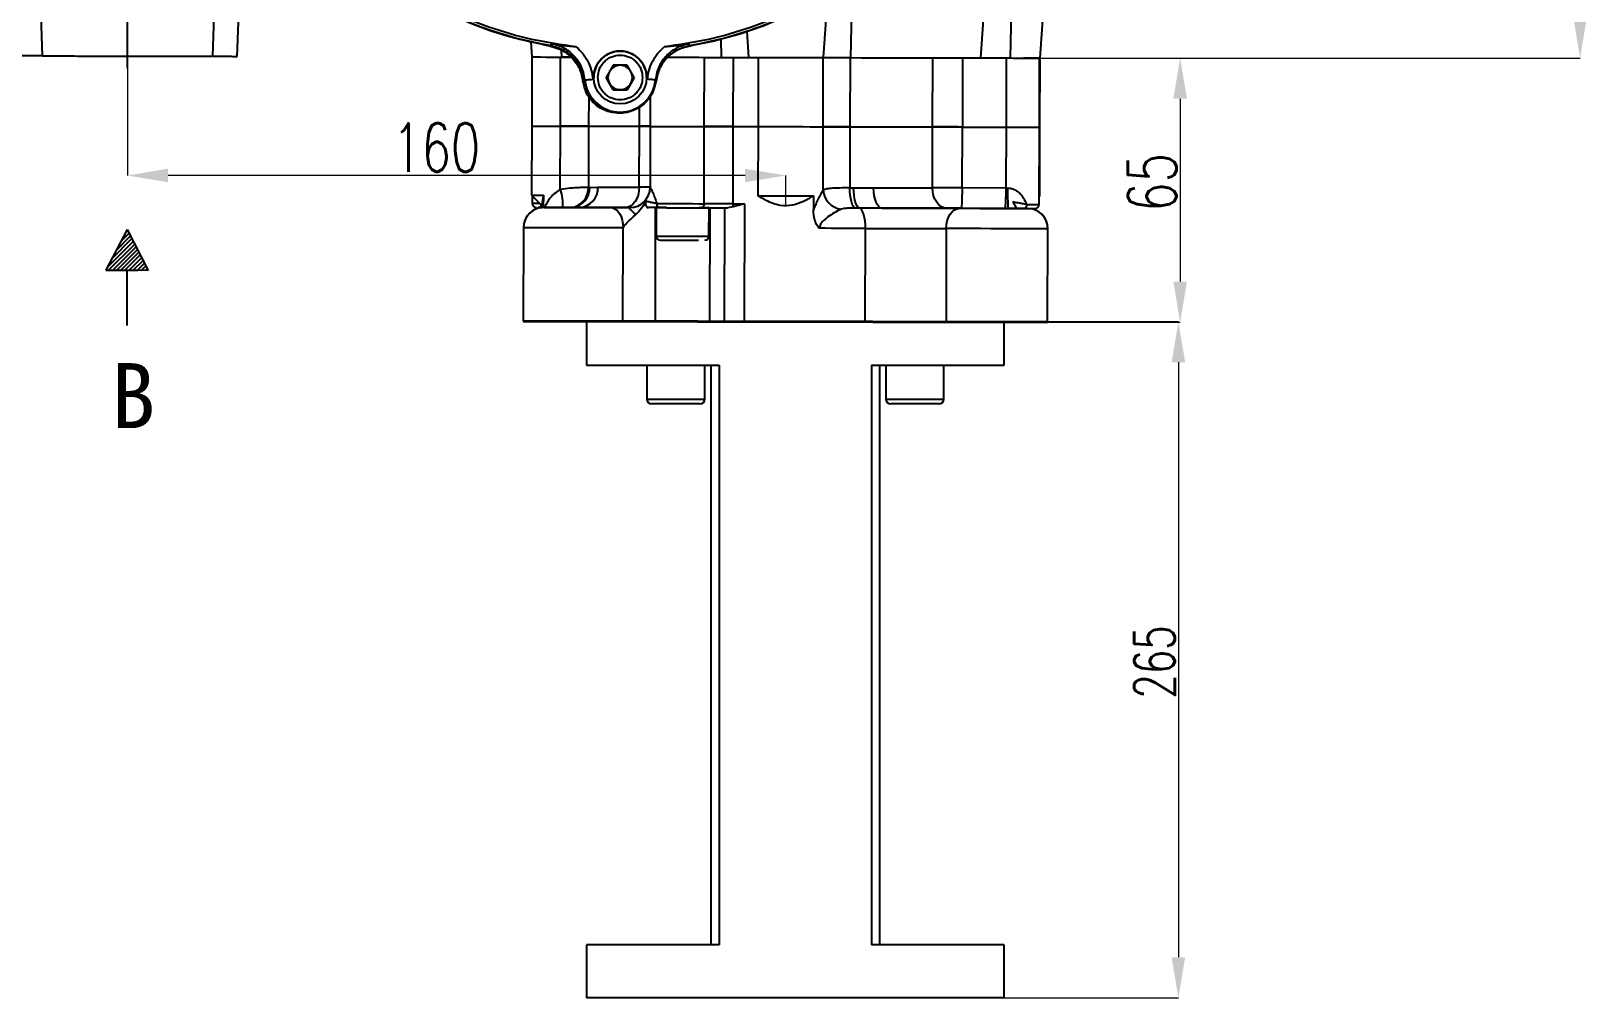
# Model space of a CAD drawing. Header units: millimetres. Extents: x 2379 to 4059, y 879 to 2067.
# Drawn here: x 2702.7 to 3085.3, y 1454.2 to 1692 of the extents above; entities that cross this region are included whole.
import ezdxf

# ---------------------------------------------------------------- set-up
doc = ezdxf.new("R2010")
doc.units = ezdxf.units.MM
doc.linetypes.add('AM_ISO08W050', pattern=[18, 12, -1.5, 3, -1.5])
for name, color, linetype, lineweight in [('AM_5', 3, 'Continuous', 25), ('AM_7', 4, 'AM_ISO08W050', 25), ('文字', 7, 'Continuous', 13), ('标注', 3, 'Continuous', 13), ('粗实线', 7, 'Continuous', 40)]:
    doc.layers.add(name, color=color, linetype=linetype, lineweight=lineweight)
doc.layers.add('layer 1', color=7, linetype='Continuous')
doc.styles.add('SLDTEXTSTYLE1', font='txt.shx', dxfattribs={"width": 0.7, "bigfont": 'gbcbig.shx'})
doc.styles.add('STYLE1', font='txt.shx', dxfattribs={"width": 0.8, "height": 3, "bigfont": 'hzdx.shx'})
doc.dimstyles.new('SLDDIMSTYLE12$0', dxfattribs={"dimtxt": 12, "dimasz": 10, "dimexe": 0, "dimexo": 0.0625, "dimgap": 0.875, "dimtad": 1, "dimdec": 1, "dimlfac": 1.8, "dimrnd": 1e-09, "dimzin": 12, "dimdsep": 46, "dimtxsty": 'SLDTEXTSTYLE1', "dimcen": 0.09, "dimdle": 8.16, "dimclrd": 3, "dimclre": 3, "dimadec": 0, "dimazin": 3, "dimtfac": 1, "dimtdec": 1, "dimtofl": 0, "dimtmove": 0, "dimatfit": 3, "dimfxl": 0, "dimfrac": 2, "dimtolj": 1, "dimlwd": 5, "dimlwe": 5, "dimarcsym": 0})

# ---------------------------------------------------------------- blocks, each defined once
blk = doc.blocks.new('*D27')
at = {"layer": 'Defpoints', "color": 0, "transparency": 16777216}
for p in [(2941.41, 1620.53), (2942.02, 1454.16), (2984.86, 1454.16)]:
    blk.add_point(p, dxfattribs=at)
at = {"layer": '标注', "color": 3, "lineweight": 5, "transparency": 16777216}
blk.add_line((2941.48, 1620.53), (2984.86, 1620.53), dxfattribs=at)
at = {"layer": '标注', "color": 3, "linetype": 'Continuous', "lineweight": 5, "transparency": 16777216}
for p, q in [((2984.86, 1610.53), (2984.86, 1464.16)), ((2942.08, 1454.16), (2984.86, 1454.16))]:
    blk.add_line(p, q, dxfattribs=at)
at = {"layer": '标注', "color": 3, "transparency": 16777216}
for points in [[(2983.2, 1610.53), (2986.53, 1610.53), (2984.86, 1620.53)], [(2983.2, 1464.16), (2986.53, 1464.16), (2984.86, 1454.16)]]:
    blk.add_solid(points, dxfattribs=at)
at = {"layer": '标注', "color": 0, "transparency": 16777216, "insert": (2978.99, 1536.8), "char_height": 10, "attachment_point": 5, "rotation": 90, "style": 'SLDTEXTSTYLE1'}
blk.add_mtext('\\A1;265', dxfattribs=at)
blk = doc.blocks.new('*D38')
at = {"layer": 'AM_5', "color": 3, "lineweight": 5, "transparency": 16777216}
blk.add_line((2903.84, 1984.11), (3083.67, 1984.11), dxfattribs=at)
at = {"layer": 'AM_5', "color": 3, "linetype": 'Continuous', "lineweight": 5, "transparency": 16777216}
for p, q in [((3083.67, 1974.11), (3083.67, 1695.37)), ((2950.84, 1685.37), (3083.67, 1685.37))]:
    blk.add_line(p, q, dxfattribs=at)
at = {"layer": 'AM_5', "color": 3, "transparency": 16777216}
for points in [[(3082.01, 1974.11), (3085.34, 1974.11), (3083.67, 1984.11)], [(3082.01, 1695.37), (3085.34, 1695.37), (3083.67, 1685.37)]]:
    blk.add_solid(points, dxfattribs=at)
at = {"layer": 'Defpoints', "color": 0, "transparency": 16777216}
for p in [(2903.78, 1984.11), (2950.78, 1685.37), (3083.67, 1685.37)]:
    blk.add_point(p, dxfattribs=at)
at = {"layer": 'AM_5', "color": 0, "transparency": 16777216, "insert": (3076.8, 1834.74), "char_height": 12, "attachment_point": 5, "rotation": 90, "style": 'SLDTEXTSTYLE1'}
blk.add_mtext('\\A1;300', dxfattribs=at)
blk = doc.blocks.new('*D39')
at = {"layer": 'AM_5', "color": 3, "lineweight": 5, "transparency": 16777216}
blk.add_line((2950.91, 1685.37), (2985.3, 1685.37), dxfattribs=at)
at = {"layer": 'AM_5', "color": 3, "linetype": 'Continuous', "lineweight": 5, "transparency": 16777216}
for p, q in [((2985.3, 1675.37), (2985.3, 1630.36)), ((2952.77, 1620.36), (2985.3, 1620.36))]:
    blk.add_line(p, q, dxfattribs=at)
at = {"layer": 'AM_5', "color": 3, "transparency": 16777216}
for points in [[(2983.63, 1675.37), (2986.97, 1675.37), (2985.3, 1685.37)], [(2983.63, 1630.36), (2986.97, 1630.36), (2985.3, 1620.36)]]:
    blk.add_solid(points, dxfattribs=at)
at = {"layer": 'Defpoints', "color": 0, "transparency": 16777216}
for p in [(2950.85, 1685.37), (2952.71, 1620.36), (2985.3, 1620.36)]:
    blk.add_point(p, dxfattribs=at)
at = {"layer": 'AM_5', "color": 0, "transparency": 16777216, "insert": (2978.43, 1654.8), "char_height": 12, "attachment_point": 5, "rotation": 90, "style": 'SLDTEXTSTYLE1'}
blk.add_mtext('\\A1;65', dxfattribs=at)
blk = doc.blocks.new('*D29')
at = {"layer": 'AM_5', "color": 3, "linetype": 'Continuous', "lineweight": 5, "transparency": 16777216}
for p, q in [((2726.35, 1685.78), (2726.35, 1656.47)), ((2878.27, 1656.47), (2736.35, 1656.47))]:
    blk.add_line(p, q, dxfattribs=at)
at = {"layer": 'AM_5', "color": 3, "lineweight": 5, "transparency": 16777216}
blk.add_line((2888.27, 1649.07), (2888.27, 1656.47), dxfattribs=at)
at = {"layer": 'AM_5', "color": 3, "transparency": 16777216}
for points in [[(2736.35, 1658.14), (2736.35, 1654.81), (2726.35, 1656.47)], [(2878.27, 1658.14), (2878.27, 1654.81), (2888.27, 1656.47)]]:
    blk.add_solid(points, dxfattribs=at)
at = {"layer": 'Defpoints', "color": 0, "transparency": 16777216}
for p in [(2726.35, 1685.85), (2726.35, 1656.47), (2888.27, 1649.01)]:
    blk.add_point(p, dxfattribs=at)
at = {"layer": 'AM_5', "color": 0, "transparency": 16777216, "insert": (2802.32, 1663.35), "char_height": 12, "attachment_point": 5, "style": 'SLDTEXTSTYLE1'}
blk.add_mtext('\\A1;160', dxfattribs=at)

msp = doc.modelspace()

# ---------------------------------------------------------------- hatches: boundary and pattern name
at = {"layer": 'layer 1'}
h = msp.add_hatch(dxfattribs=at)
h.set_pattern_fill('ANSI31', color=256, scale=0.225)
h.set_pattern_definition([(45, (-4391.3577, 2842.7778), (-0.50513941, 0.50513941), [])])
h.paths.add_polyline_path([(2726.314, 1643.214), (2721.034, 1633.178), (2726.246, 1633.178), (2731.456, 1633.107)])

# ---------------------------------------------------------------- linework, layer by layer
at = {"color": 7, "linetype": 'Continuous', "lineweight": 25}
for p, q in [((2703.767, 1734.162), (2705.349, 1685.891)), ((2747.349, 1685.801), (2749.134, 1733.966)), ((2936.298, 1685.398), (2938.706, 1720.532)), ((2944.149, 1720.521), (2943.514, 1685.382)), ((2950.849, 1685.367), (2953.433, 1721.224)), ((2753.349, 1685.789), (2754.093, 1705.857)), ((2904.67, 1705.067), (2904.198, 1685.466)), ((2897.599, 1685.48), (2898.7, 1701.159)), ((2878.676, 1691.942), (2879.099, 1685.52)), ((2825.595, 1689.392), (2825.849, 1685.634)), ((2830.535, 1688.372), (2830.655, 1688.889)), ((2864.591, 1688.372), (2864.472, 1688.889)), ((2872.5, 1685.534), (2872.411, 1690.044)), ((2825.849, 1685.634), (2825.813, 1668.634)), ((2832.869, 1668.619), (2832.905, 1685.619)), ((2833.184, 1685.618), (2833.161, 1687.301)), ((2835.4, 1685.613), (2833.184, 1685.618)), ((2868.248, 1668.543), (2868.285, 1685.543)), ((2875.315, 1685.528), (2875.279, 1668.528)), ((2881.527, 1685.515), (2881.49, 1668.515)), ((2897.493, 1668.48), (2897.529, 1685.48)), ((2904.104, 1685.466), (2904.067, 1668.466)), ((2924.416, 1668.423), (2924.452, 1685.423)), ((2931.779, 1685.407), (2931.743, 1668.407)), ((2931.779, 1685.407), (2942.529, 1685.384)), ((2942.529, 1685.384), (2942.493, 1668.384)), ((2946.916, 1685.375), (2946.916, 1685.375)), ((2947.96, 1685.373), (2947.96, 1685.373)), ((2950.691, 1668.367), (2950.727, 1685.367)), ((2950.813, 1668.367), (2950.849, 1685.367)), ((2838.738, 1679.721), (2838.887, 1679.971)), ((2841.063, 1680.594), (2841.063, 1680.594)), ((2845.831, 1683.587), (2844.099, 1680.587)), ((2844.099, 1680.587), (2845.831, 1677.587)), ((2844.965, 1679.087), (2844.099, 1680.587)), ((2849.295, 1683.587), (2845.831, 1683.587)), ((2851.027, 1680.587), (2849.295, 1683.587)), ((2849.295, 1677.587), (2851.027, 1680.587)), ((2851.027, 1680.587), (2850.161, 1679.087)), ((2854.063, 1680.58), (2854.063, 1680.58)), ((2856.389, 1679.721), (2856.24, 1679.971)), ((2845.831, 1677.587), (2844.965, 1679.087)), ((2845.831, 1677.587), (2849.295, 1677.587)), ((2845.831, 1677.587), (2845.831, 1677.587)), ((2847.563, 1677.587), (2845.831, 1677.587)), ((2849.295, 1677.587), (2847.563, 1677.587)), ((2850.161, 1679.087), (2849.295, 1677.587)), ((2849.295, 1677.587), (2849.295, 1677.587)), ((2839.823, 1676.03), (2839.807, 1668.604)), ((2852.291, 1668.577), (2852.302, 1673.438)), ((2854.972, 1676.069), (2854.956, 1668.571)), ((2825.813, 1668.634), (2825.777, 1651.634)), ((2832.836, 1653.01), (2832.869, 1668.619)), ((2839.807, 1668.604), (2839.775, 1653.554)), ((2852.259, 1653.577), (2852.291, 1668.577)), ((2852.291, 1668.577), (2852.299, 1668.577)), ((2854.956, 1668.571), (2854.924, 1653.571)), ((2868.208, 1649.543), (2868.248, 1668.543)), ((2875.279, 1668.528), (2875.238, 1649.528)), ((2881.49, 1668.515), (2881.454, 1651.515)), ((2897.46, 1652.872), (2897.493, 1668.48)), ((2904.067, 1668.466), (2904.035, 1653.416)), ((2924.384, 1653.423), (2924.416, 1668.423)), ((2931.711, 1653.407), (2931.743, 1668.407)), ((2931.743, 1668.407), (2942.493, 1668.384)), ((2942.493, 1668.384), (2942.46, 1653.384)), ((2950.65, 1649.367), (2950.691, 1668.367)), ((2950.691, 1668.367), (2950.813, 1668.367)), ((2950.776, 1651.367), (2950.813, 1668.367)), ((2839.775, 1653.554), (2840.088, 1653.553)), ((2840.088, 1653.553), (2842.095, 1653.599)), ((2904.035, 1653.416), (2904.968, 1653.414)), ((2904.968, 1653.414), (2909.91, 1653.454)), ((2942.46, 1653.384), (2931.711, 1653.407)), ((2942.46, 1653.384), (2942.87, 1653.384)), ((2825.777, 1651.634), (2828.271, 1649.129)), ((2825.898, 1651.512), (2825.894, 1649.634)), ((2828.666, 1651.628), (2828.659, 1648.626)), ((2878.13, 1649.522), (2875.316, 1648.754)), ((2878.13, 1649.522), (2878.068, 1620.522)), ((2895.099, 1651.486), (2895.091, 1647.959)), ((2944.148, 1649.963), (2945.068, 1648.379)), ((2950.654, 1651.246), (2950.776, 1651.367)), ((2950.655, 1651.367), (2950.776, 1651.367)), ((2827.392, 1648.631), (2827.391, 1648.436)), ((2828.271, 1649.269), (2828.27, 1648.603)), ((2837.556, 1648.609), (2837.549, 1648.609)), ((2838.488, 1648.607), (2837.892, 1648.608)), ((2848.721, 1648.585), (2848.717, 1648.585)), ((2849.917, 1648.582), (2849.917, 1648.582)), ((2849.917, 1648.582), (2849.917, 1648.582)), ((2856.189, 1648.569), (2856.129, 1620.569)), ((2856.413, 1648.568), (2856.398, 1641.568)), ((2857.366, 1648.566), (2857.963, 1648.565)), ((2858.317, 1648.564), (2857.557, 1648.566)), ((2858.913, 1648.563), (2858.317, 1648.564)), ((2869.398, 1641.54), (2869.413, 1648.54)), ((2869.622, 1648.54), (2869.562, 1620.54)), ((2873.216, 1648.532), (2873.156, 1620.532)), ((2875.316, 1648.754), (2873.964, 1648.531)), ((2906.43, 1648.436), (2905.415, 1648.438)), ((2912.02, 1648.449), (2906.43, 1648.436)), ((2942.326, 1648.385), (2931.576, 1648.408)), ((2942.991, 1648.383), (2942.326, 1648.385)), ((2943.032, 1648.383), (2943.993, 1648.381)), ((2947.223, 1648.374), (2946.942, 1648.375)), ((2949.148, 1648.176), (2949.148, 1648.37)), ((2823.762, 1643.638), (2823.713, 1620.638)), ((2823.762, 1643.639), (2823.762, 1643.638)), ((2848.254, 1620.586), (2848.303, 1643.586)), ((2907.843, 1620.458), (2907.892, 1643.458)), ((2927.762, 1643.416), (2927.713, 1620.416)), ((2952.707, 1620.362), (2952.757, 1643.362)), ((2952.757, 1643.362), (2952.757, 1643.363)), ((2839.259, 1620.483), (2839.259, 1609.791)), ((2942.021, 1609.791), (2942.021, 1620.483)), ((2839.259, 1609.791), (2871.912, 1609.791)), ((2854.111, 1609.791), (2854.111, 1601.475)), ((2868.367, 1601.475), (2868.367, 1609.791)), ((2869.85, 1609.791), (2869.85, 1467.231)), ((2871.912, 1609.791), (2871.912, 1467.231)), ((2909.368, 1609.791), (2942.021, 1609.791)), ((2909.368, 1609.791), (2909.368, 1467.231)), ((2911.43, 1467.231), (2911.43, 1609.791)), ((2912.914, 1609.791), (2912.914, 1601.475)), ((2927.17, 1601.475), (2927.17, 1609.791)), ((2854.111, 1601.475), (2868.367, 1601.475)), ((2867.179, 1600.287), (2855.299, 1600.287)), ((2912.914, 1601.475), (2927.17, 1601.475)), ((2925.982, 1600.287), (2914.102, 1600.287)), ((2839.259, 1467.231), (2839.259, 1454.163)), ((2871.912, 1467.231), (2839.259, 1467.231)), ((2942.021, 1467.231), (2909.368, 1467.231)), ((2942.021, 1454.163), (2942.021, 1467.231)), ((2942.021, 1454.163), (2839.259, 1454.163))]:
    msp.add_line(p, q, dxfattribs=at)
at = {"color": 7, "linetype": 'Continuous', "lineweight": 25, "flags": 128}
for points in [[(2825.849, 1685.634), (2825.858, 1685.634), (2826.156, 1685.633), (2826.862, 1685.632), (2827.945, 1685.629), (2829.357, 1685.626), (2831.035, 1685.623), (2832.905, 1685.619)], [(2832.905, 1685.619), (2834.086, 1685.616), (2835.209, 1685.614), (2835.462, 1685.613)], [(2859.204, 1685.562), (2860.393, 1685.56), (2862.033, 1685.556), (2863.716, 1685.553), (2865.367, 1685.549), (2866.913, 1685.546), (2868.285, 1685.543)], [(2868.285, 1685.543), (2869.026, 1685.541), (2869.83, 1685.54), (2870.687, 1685.538), (2871.583, 1685.536), (2872.507, 1685.534), (2873.446, 1685.532), (2874.386, 1685.53), (2875.315, 1685.528)], [(2875.315, 1685.528), (2876.085, 1685.526), (2876.857, 1685.525), (2877.631, 1685.523), (2878.407, 1685.521), (2879.185, 1685.52), (2879.964, 1685.518), (2880.745, 1685.516), (2881.527, 1685.515)], [(2881.527, 1685.515), (2883.064, 1685.511), (2884.836, 1685.508), (2886.764, 1685.503), (2888.763, 1685.499), (2890.743, 1685.495), (2892.617, 1685.491), (2894.301, 1685.487), (2895.721, 1685.484), (2896.813, 1685.482), (2897.529, 1685.48)], [(2897.529, 1685.48), (2897.924, 1685.48), (2898.462, 1685.478), (2899.135, 1685.477), (2899.934, 1685.475), (2900.845, 1685.473), (2901.854, 1685.471), (2902.946, 1685.469), (2904.104, 1685.466)], [(2904.104, 1685.466), (2906.939, 1685.46), (2909.71, 1685.454), (2912.406, 1685.449), (2915.019, 1685.443), (2917.538, 1685.438), (2919.956, 1685.433), (2922.263, 1685.428), (2924.452, 1685.423)], [(2924.452, 1685.423), (2925.204, 1685.421), (2926.02, 1685.42), (2926.893, 1685.418), (2927.814, 1685.416), (2928.773, 1685.414), (2929.76, 1685.412), (2930.766, 1685.409), (2931.779, 1685.407)], [(2942.529, 1685.384), (2944.207, 1685.381), (2945.819, 1685.377), (2947.294, 1685.374), (2948.567, 1685.371), (2949.582, 1685.369), (2950.293, 1685.368), (2950.67, 1685.367), (2950.695, 1685.367), (2950.367, 1685.368), (2949.701, 1685.369), (2948.726, 1685.371)], [(2948.726, 1685.371), (2948.146, 1685.372), (2947.657, 1685.373), (2947.266, 1685.374), (2946.978, 1685.375), (2946.797, 1685.375), (2946.726, 1685.375), (2946.766, 1685.375), (2946.916, 1685.375)], [(2946.916, 1685.375), (2947.082, 1685.375), (2947.238, 1685.374), (2947.384, 1685.374), (2947.52, 1685.374), (2947.645, 1685.374), (2947.76, 1685.373), (2947.865, 1685.373), (2947.96, 1685.373)], [(2947.96, 1685.373), (2949.243, 1685.37), (2950.175, 1685.368), (2950.716, 1685.367), (2950.849, 1685.367)], [(2838.887, 1679.971), (2838.931, 1679.976), (2839.048, 1679.987), (2839.234, 1680.004), (2839.482, 1680.028), (2839.782, 1680.056), (2840.124, 1680.088), (2840.493, 1680.123), (2840.878, 1680.16)], [(2856.24, 1679.971), (2856.196, 1679.976), (2856.079, 1679.987), (2855.893, 1680.004), (2855.645, 1680.028), (2855.344, 1680.056), (2855.003, 1680.088), (2854.633, 1680.123), (2854.249, 1680.16)], [(2825.813, 1668.634), (2825.822, 1668.634), (2826.119, 1668.633), (2826.825, 1668.632), (2827.909, 1668.629), (2829.321, 1668.626), (2830.999, 1668.623), (2832.869, 1668.619)], [(2825.813, 1668.634), (2825.822, 1668.634), (2826.119, 1668.633), (2826.825, 1668.632), (2827.909, 1668.629), (2829.321, 1668.626), (2830.999, 1668.623), (2832.869, 1668.619)], [(2832.869, 1668.619), (2834.05, 1668.616), (2835.172, 1668.614), (2836.219, 1668.612), (2837.174, 1668.61), (2838.023, 1668.608), (2838.752, 1668.606), (2839.35, 1668.605), (2839.807, 1668.604)], [(2839.807, 1668.604), (2839.35, 1668.605), (2838.752, 1668.606), (2838.023, 1668.608), (2837.174, 1668.61), (2836.219, 1668.612), (2835.172, 1668.614), (2834.05, 1668.616), (2832.869, 1668.619)], [(2839.807, 1668.604), (2840.822, 1668.602), (2842.002, 1668.599), (2843.343, 1668.596), (2844.842, 1668.593), (2846.492, 1668.59), (2848.288, 1668.586), (2850.223, 1668.582), (2852.291, 1668.577)], [(2839.807, 1668.604), (2840.822, 1668.602), (2842.002, 1668.599), (2843.343, 1668.596), (2844.842, 1668.593), (2846.492, 1668.59), (2848.288, 1668.586), (2850.223, 1668.582), (2852.291, 1668.577)], [(2852.291, 1668.577), (2852.972, 1668.576), (2853.572, 1668.574), (2854.087, 1668.573), (2854.512, 1668.572), (2854.84, 1668.572), (2854.956, 1668.571)], [(2854.956, 1668.571), (2854.841, 1668.572), (2854.514, 1668.572), (2854.091, 1668.573), (2853.577, 1668.574), (2852.978, 1668.576), (2852.299, 1668.577)], [(2854.956, 1668.571), (2855.094, 1668.571), (2855.577, 1668.57), (2856.387, 1668.568), (2857.488, 1668.566), (2858.831, 1668.563), (2860.356, 1668.56), (2861.997, 1668.556), (2863.68, 1668.553), (2865.33, 1668.549), (2866.876, 1668.546), (2868.248, 1668.543)], [(2854.958, 1668.571), (2855.094, 1668.571), (2855.577, 1668.57), (2856.387, 1668.568), (2857.488, 1668.566), (2858.831, 1668.563), (2860.356, 1668.56), (2861.997, 1668.556), (2863.68, 1668.553), (2865.33, 1668.549), (2866.876, 1668.546), (2868.248, 1668.543)], [(2868.248, 1668.543), (2868.99, 1668.541), (2869.794, 1668.54), (2870.65, 1668.538), (2871.547, 1668.536), (2872.47, 1668.534), (2873.409, 1668.532), (2874.35, 1668.53), (2875.279, 1668.528)], [(2875.279, 1668.528), (2874.35, 1668.53), (2873.409, 1668.532), (2872.47, 1668.534), (2871.547, 1668.536), (2870.65, 1668.538), (2869.794, 1668.54), (2868.99, 1668.541), (2868.248, 1668.543)], [(2875.279, 1668.528), (2876.049, 1668.526), (2876.821, 1668.525), (2877.595, 1668.523), (2878.371, 1668.521), (2879.149, 1668.52), (2879.928, 1668.518), (2880.708, 1668.516), (2881.49, 1668.515)], [(2875.279, 1668.528), (2876.049, 1668.526), (2876.821, 1668.525), (2877.595, 1668.523), (2878.371, 1668.521), (2879.149, 1668.52), (2879.928, 1668.518), (2880.708, 1668.516), (2881.49, 1668.515)], [(2881.49, 1668.515), (2883.027, 1668.511), (2884.8, 1668.508), (2886.728, 1668.503), (2888.726, 1668.499), (2890.707, 1668.495), (2892.58, 1668.491), (2894.265, 1668.487), (2895.684, 1668.484), (2896.777, 1668.482), (2897.493, 1668.48)], [(2881.49, 1668.515), (2883.027, 1668.511), (2884.8, 1668.508), (2886.728, 1668.503), (2888.726, 1668.499), (2890.707, 1668.495), (2892.58, 1668.491), (2894.265, 1668.487), (2895.684, 1668.484), (2896.777, 1668.482), (2897.493, 1668.48)], [(2897.493, 1668.48), (2897.887, 1668.48), (2898.426, 1668.478), (2899.099, 1668.477), (2899.897, 1668.475), (2900.808, 1668.473), (2901.818, 1668.471), (2902.909, 1668.469), (2904.067, 1668.466)], [(2904.067, 1668.466), (2902.909, 1668.469), (2901.818, 1668.471), (2900.808, 1668.473), (2899.897, 1668.475), (2899.099, 1668.477), (2898.426, 1668.478), (2897.887, 1668.48), (2897.493, 1668.48)], [(2904.067, 1668.466), (2906.903, 1668.46), (2909.674, 1668.454), (2912.37, 1668.449), (2914.982, 1668.443), (2917.502, 1668.438), (2919.919, 1668.433), (2922.227, 1668.428), (2924.416, 1668.423)], [(2904.067, 1668.466), (2906.903, 1668.46), (2909.674, 1668.454), (2912.37, 1668.449), (2914.982, 1668.443), (2917.502, 1668.438), (2919.919, 1668.433), (2922.227, 1668.428), (2924.416, 1668.423)], [(2924.416, 1668.423), (2925.167, 1668.421), (2925.984, 1668.42), (2926.857, 1668.418), (2927.778, 1668.416), (2928.737, 1668.414), (2929.724, 1668.412), (2930.73, 1668.41), (2931.743, 1668.407)], [(2931.743, 1668.407), (2930.73, 1668.41), (2929.724, 1668.412), (2928.737, 1668.414), (2927.778, 1668.416), (2926.857, 1668.418), (2925.984, 1668.42), (2925.167, 1668.421), (2924.416, 1668.423)], [(2942.493, 1668.384), (2944.17, 1668.381), (2945.782, 1668.377), (2947.258, 1668.374), (2948.531, 1668.371), (2949.546, 1668.369), (2950.257, 1668.368), (2950.633, 1668.367), (2950.691, 1668.367)], [(2942.493, 1668.384), (2944.17, 1668.381), (2945.782, 1668.377), (2947.258, 1668.374), (2948.531, 1668.371), (2949.546, 1668.369), (2950.257, 1668.368), (2950.633, 1668.367), (2950.691, 1668.367)], [(2842.095, 1653.599), (2843.081, 1653.597), (2844.152, 1653.595), (2845.308, 1653.592), (2846.545, 1653.589), (2847.861, 1653.587), (2849.254, 1653.584), (2850.721, 1653.581), (2852.259, 1653.577)], [(2852.259, 1653.577), (2852.189, 1652.602), (2851.986, 1651.664), (2851.658, 1650.801), (2851.217, 1650.044), (2850.681, 1649.423), (2850.069, 1648.963), (2849.406, 1648.679), (2848.717, 1648.585)], [(2854.924, 1653.572), (2854.808, 1653.572), (2854.479, 1653.572), (2854.055, 1653.573), (2853.54, 1653.574), (2852.939, 1653.576), (2852.259, 1653.577)], [(2905.415, 1648.438), (2905.137, 1648.614), (2904.874, 1648.952), (2904.634, 1649.44), (2904.427, 1650.061), (2904.258, 1650.796), (2904.134, 1651.619), (2904.059, 1652.502), (2904.035, 1653.416)], [(2906.43, 1648.436), (2906.136, 1648.612), (2905.857, 1648.95), (2905.603, 1649.438), (2905.384, 1650.059), (2905.205, 1650.794), (2905.074, 1651.617), (2904.994, 1652.5), (2904.968, 1653.414)], [(2912.02, 1648.449), (2911.607, 1648.546), (2911.209, 1648.832), (2910.844, 1649.295), (2910.524, 1649.917), (2910.262, 1650.675), (2910.068, 1651.54), (2909.949, 1652.478), (2909.91, 1653.454)], [(2909.91, 1653.454), (2911.901, 1653.45), (2913.848, 1653.446), (2915.745, 1653.441), (2917.591, 1653.438), (2919.381, 1653.434), (2921.112, 1653.43), (2922.781, 1653.426), (2924.384, 1653.423)], [(2927.913, 1648.415), (2927.222, 1648.513), (2926.559, 1648.799), (2925.948, 1649.262), (2925.413, 1649.885), (2924.974, 1650.644), (2924.649, 1651.509), (2924.45, 1652.447), (2924.384, 1653.423)], [(2931.711, 1653.407), (2930.698, 1653.41), (2929.692, 1653.412), (2928.705, 1653.414), (2927.746, 1653.416), (2926.825, 1653.418), (2925.952, 1653.42), (2925.135, 1653.421), (2924.384, 1653.423)], [(2825.777, 1651.634), (2825.966, 1651.634), (2826.529, 1651.632), (2827.44, 1651.63), (2828.666, 1651.628)], [(2825.894, 1649.634), (2825.941, 1649.634), (2826.284, 1649.633), (2826.944, 1649.632), (2827.772, 1649.63)], [(2856.576, 1649.568), (2857.7, 1649.565), (2859.042, 1649.563), (2860.546, 1649.559), (2862.149, 1649.556), (2863.784, 1649.552), (2865.382, 1649.549), (2866.878, 1649.546), (2868.208, 1649.543)], [(2868.208, 1649.543), (2868.195, 1649.348), (2868.157, 1649.16), (2868.095, 1648.988), (2868.013, 1648.836), (2867.912, 1648.712), (2867.797, 1648.62), (2867.673, 1648.563), (2867.544, 1648.544)], [(2875.238, 1649.528), (2874.309, 1649.53), (2873.369, 1649.532), (2872.43, 1649.534), (2871.506, 1649.536), (2870.61, 1649.538), (2869.753, 1649.54), (2868.949, 1649.541), (2868.208, 1649.543)], [(2875.238, 1649.528), (2875.598, 1649.527), (2875.959, 1649.526), (2876.319, 1649.526), (2876.68, 1649.525), (2877.042, 1649.524), (2877.404, 1649.523), (2877.767, 1649.523), (2878.13, 1649.522)], [(2881.454, 1651.515), (2882.905, 1651.512), (2884.572, 1651.508), (2886.386, 1651.504), (2888.276, 1651.5), (2890.166, 1651.496), (2891.981, 1651.492), (2893.647, 1651.489), (2895.099, 1651.486)], [(2947.53, 1649.374), (2947.518, 1649.179), (2947.483, 1648.991), (2947.426, 1648.818), (2947.35, 1648.667), (2947.257, 1648.543), (2947.152, 1648.451), (2947.037, 1648.394), (2946.918, 1648.375)], [(2947.53, 1649.374), (2948.717, 1649.371), (2949.65, 1649.369), (2950.292, 1649.368), (2950.614, 1649.367), (2950.65, 1649.367)], [(2828.27, 1648.629), (2828.17, 1648.629), (2827.613, 1648.63), (2827.394, 1648.631), (2827.526, 1648.63), (2828.001, 1648.629), (2828.27, 1648.629)], [(2837.606, 1648.609), (2838.213, 1648.608), (2839.216, 1648.605), (2839.932, 1648.604), (2840.323, 1648.603), (2840.367, 1648.603), (2840.062, 1648.604), (2839.424, 1648.605), (2838.488, 1648.607)], [(2845.133, 1648.592), (2845.754, 1648.495), (2846.35, 1648.209), (2846.898, 1647.746), (2847.379, 1647.123), (2847.773, 1646.365), (2848.065, 1645.499), (2848.244, 1644.561), (2848.303, 1643.586)], [(2856.413, 1648.568), (2856.482, 1648.568), (2856.872, 1648.567), (2857.588, 1648.566), (2858.592, 1648.564), (2859.828, 1648.561), (2861.231, 1648.558), (2862.724, 1648.555), (2864.227, 1648.552), (2865.66, 1648.548), (2866.944, 1648.546), (2868.012, 1648.543), (2868.804, 1648.542), (2869.279, 1648.541), (2869.41, 1648.54), (2869.191, 1648.541), (2868.634, 1648.542), (2867.769, 1648.544), (2866.913, 1648.546)], [(2858.913, 1648.563), (2858.938, 1648.563), (2859.247, 1648.562), (2859.881, 1648.561), (2860.785, 1648.559), (2861.878, 1648.557), (2863.062, 1648.554), (2864.234, 1648.552), (2865.288, 1648.549), (2866.131, 1648.547), (2866.688, 1648.546), (2866.91, 1648.546), (2866.913, 1648.546)], [(2907.892, 1643.458), (2907.866, 1644.372), (2907.786, 1645.256), (2907.655, 1646.078), (2907.476, 1646.813), (2907.256, 1647.435), (2907.003, 1647.923), (2906.724, 1648.26), (2906.43, 1648.436)], [(2927.762, 1643.416), (2927.828, 1644.391), (2928.02, 1645.329), (2928.329, 1646.192), (2928.745, 1646.949), (2929.252, 1647.57), (2929.829, 1648.031), (2930.454, 1648.314), (2931.104, 1648.409)], [(2942.987, 1648.383), (2943.096, 1648.383), (2944.248, 1648.381), (2944.661, 1648.38)], [(2945.079, 1648.379), (2946.377, 1648.376), (2946.68, 1648.375)], [(2947.399, 1648.374), (2947.504, 1648.374), (2948.37, 1648.372), (2948.927, 1648.371), (2949.146, 1648.37), (2949.148, 1648.37)], [(2848.303, 1643.586), (2846.372, 1643.59), (2844.252, 1643.594), (2841.997, 1643.599), (2839.662, 1643.604), (2837.305, 1643.609), (2834.984, 1643.614), (2832.756, 1643.619), (2830.676, 1643.623), (2828.796, 1643.627), (2827.163, 1643.631), (2825.816, 1643.634), (2824.789, 1643.636), (2824.107, 1643.637), (2823.787, 1643.638), (2823.762, 1643.638)], [(2907.892, 1643.458), (2906.507, 1643.461), (2905.112, 1643.464), (2903.707, 1643.467), (2902.292, 1643.47), (2900.869, 1643.473), (2899.439, 1643.476), (2898.002, 1643.479), (2896.56, 1643.482)], [(2907.892, 1643.458), (2910.452, 1643.453), (2913.083, 1643.447), (2915.737, 1643.441), (2918.369, 1643.436), (2920.931, 1643.43), (2923.379, 1643.425), (2925.67, 1643.42), (2927.762, 1643.416)], [(2952.757, 1643.362), (2952.686, 1643.362), (2952.273, 1643.363), (2951.502, 1643.365), (2950.391, 1643.367), (2948.968, 1643.37), (2947.268, 1643.374), (2945.333, 1643.378), (2943.211, 1643.383), (2940.954, 1643.387), (2938.618, 1643.392), (2936.261, 1643.397), (2933.941, 1643.402), (2931.715, 1643.407), (2929.638, 1643.412), (2927.762, 1643.416)], [(2856.398, 1641.568), (2856.467, 1641.568), (2856.857, 1641.567), (2857.573, 1641.566), (2858.577, 1641.564), (2859.813, 1641.561), (2861.216, 1641.558), (2862.709, 1641.555), (2864.212, 1641.552), (2865.645, 1641.548), (2866.929, 1641.546), (2867.997, 1641.543), (2868.789, 1641.542), (2869.264, 1641.541), (2869.398, 1641.54)], [(2952.707, 1620.362), (2952.636, 1620.362), (2952.224, 1620.363), (2951.452, 1620.365), (2950.341, 1620.367), (2948.918, 1620.37), (2947.218, 1620.374), (2945.284, 1620.378), (2943.161, 1620.383), (2940.905, 1620.388), (2938.569, 1620.392), (2936.212, 1620.398), (2933.891, 1620.402), (2931.666, 1620.407), (2929.589, 1620.412), (2927.713, 1620.416)]]:
    msp.add_lwpolyline(points, dxfattribs=at)
at = {"color": 7, "linetype": 'Continuous', "lineweight": 25}
msp.add_circle((2847.563, 1680.587), 6.5, dxfattribs=at)
for centre, radius, start, end in [((2847.563, 1680.587), 6.5, 359.93876, 180), ((2847.563, 1680.792), 8.715, 185.40246, 354.59754), ((2847.563, 1680.587), 3, 150, 210), ((2847.563, 1680.587), 3, 90, 150), ((2847.563, 1680.587), 3, 30, 90), ((2847.563, 1680.587), 3, 330, 30), ((2847.563, 1680.587), 3, 210, 270), ((2847.563, 1680.587), 3, 270, 330), ((2834.864, 1653.461), 4.912, 277.26115, 1.08356), ((2835.187, 1653.448), 4.902, 277.47784, 1.23352), ((2837.318, 1653.384), 4.782, 272.85392, 2.57258), ((2849.924, 1653.582), 5, 269.87751, 359.87751), ((2849.927, 1653.581), 4.999, 269.88745, 359.88744), ((2854.931, 1655.963), 2.391, 269.82061, 269.88705), ((2881.237, 1652.266), 50.487, 355.6169, 1.29537), ((2891.987, 1652.243), 50.487, 355.6169, 1.29537), ((2990.446, 1652.033), 47.595, 178.37363, 184.39756), ((2826.894, 1649.632), 1, 179.87751, 269.87751), ((2828.95, 1649.562), 1.051, 183.37387, 229.71634), ((2824.295, 1649.733), 9.148, 352.43919, 20.99236), ((2857.485, 1649.473), 0.915, 174.04025, 262.50401), ((2878.483, 1649.464), 3.245, 178.86815, 192.63218), ((2902.732, 1653.394), 5.298, 185.65517, 260.63287), ((2949.65, 1649.369), 1, 269.87751, 359.87751), ((2828.762, 1643.627), 5, 89.87751, 179.87751), ((2828.762, 1643.628), 5, 105.91096, 179.87751), ((2947.757, 1643.373), 5, 359.87751, 89.87751), ((2947.757, 1643.374), 5, 359.87751, 73.80953), ((2857.398, 1641.566), 1, 179.87751, 269.87751), ((2868.398, 1641.543), 1, 269.87751, 359.87751), ((2855.299, 1601.475), 1.188, 180, 270), ((2867.179, 1601.475), 1.188, 270, 0), ((2914.102, 1601.475), 1.188, 180, 270), ((2925.982, 1601.475), 1.188, 270, 0)]:
    msp.add_arc(centre, radius, start, end, dxfattribs=at)
for points in [[(2836.774, 1688.118), (2833.122, 1688.642), (2825.819, 1689.691), (2815.176, 1692.81), (2804.933, 1697.018), (2795.232, 1702.373), (2786.193, 1708.778), (2777.931, 1716.159), (2770.55, 1724.422), (2764.145, 1733.461), (2758.79, 1743.161), (2754.582, 1753.404), (2751.462, 1764.048), (2750.414, 1771.351), (2749.89, 1775.003)], [(2945.237, 1775.003), (2944.713, 1771.351), (2943.665, 1764.048), (2940.545, 1753.404), (2936.337, 1743.161), (2930.982, 1733.461), (2924.577, 1724.422), (2917.196, 1716.159), (2908.934, 1708.778), (2899.895, 1702.373), (2890.194, 1697.018), (2879.951, 1692.81), (2869.308, 1689.691), (2862.004, 1688.642), (2858.353, 1688.118)], [(2830.231, 1688.321), (2826.937, 1689.007), (2820.349, 1690.38), (2810.796, 1693.701), (2801.613, 1697.905), (2792.91, 1703.04), (2784.773, 1709.03), (2777.289, 1715.817), (2770.533, 1723.331), (2764.579, 1731.493), (2759.48, 1740.218), (2755.316, 1749.419), (2752.036, 1758.985), (2750.691, 1765.58), (2750.019, 1768.877)], [(2945.034, 1768.46), (2944.348, 1765.166), (2942.975, 1758.577), (2939.655, 1749.025), (2935.451, 1739.842), (2930.315, 1731.139), (2924.326, 1723.002), (2917.538, 1715.518), (2910.025, 1708.762), (2901.862, 1702.807), (2893.138, 1697.709), (2883.936, 1693.544), (2874.37, 1690.265), (2867.776, 1688.92), (2864.478, 1688.248)], [(2830.535, 1688.372), (2827.622, 1688.96), (2821.794, 1690.136), (2813.3, 1692.889), (2805.071, 1696.336), (2797.2, 1700.536), (2789.699, 1705.381), (2785.106, 1709.156), (2782.809, 1711.043)], [(2912.318, 1711.043), (2910.021, 1709.156), (2905.428, 1705.381), (2897.927, 1700.536), (2890.056, 1696.336), (2881.827, 1692.889), (2873.333, 1690.136), (2867.505, 1688.96), (2864.591, 1688.372)], [(2830.231, 1688.321), (2831.259, 1688.039), (2833.315, 1687.474), (2835.848, 1685.458), (2837.726, 1682.819), (2838.179, 1680.736), (2838.406, 1679.695)], [(2936.298, 1685.398), (2936.625, 1685.397), (2937.278, 1685.396), (2938.98, 1685.392), (2941.068, 1685.388), (2942.698, 1685.384), (2943.514, 1685.382)], [(2847.32, 1671.792), (2846.234, 1671.909), (2844.063, 1672.142), (2841.251, 1673.925), (2839.144, 1676.503), (2838.652, 1678.631), (2838.406, 1679.695)], [(2847.563, 1671.902), (2846.488, 1672.015), (2844.337, 1672.242), (2841.551, 1674.006), (2839.464, 1676.56), (2838.98, 1678.668), (2838.738, 1679.721)], [(2856.389, 1679.721), (2856.147, 1678.668), (2855.662, 1676.56), (2853.576, 1674.006), (2850.79, 1672.242), (2848.639, 1672.015), (2847.563, 1671.902)], [(2845.133, 1648.592), (2845.865, 1648.591), (2847.329, 1648.588), (2849.055, 1648.584), (2849.917, 1648.582)], [(2867.544, 1648.544), (2868.504, 1648.542), (2870.425, 1648.538), (2872.785, 1648.533), (2873.964, 1648.531)], [(2945.484, 1648.378), (2944.943, 1648.379), (2943.861, 1648.381), (2943.281, 1648.383), (2942.991, 1648.383)]]:
    msp.add_open_spline(points, degree=3, dxfattribs=at)
for points, knots in [([(2838.738, 1679.721), (2838.511, 1680.767), (2838.059, 1682.856), (2836.18, 1685.504), (2833.636, 1687.525), (2831.57, 1688.09), (2830.535, 1688.372)], [0, 0, 0, 0, 0.2500652, 0.4994456, 0.7493864, 1, 1, 1, 1]), ([(2830.655, 1688.889), (2831.626, 1688.752), (2833.559, 1688.48), (2835.706, 1688.238), (2836.774, 1688.118)], [0, 0, 0, 0, 0.5024427, 1, 1, 1, 1]), ([(2838.887, 1679.971), (2838.79, 1680.612), (2838.606, 1681.836), (2838.004, 1683.315), (2837.388, 1684.404), (2836.846, 1685.17), (2835.752, 1686.458), (2833.793, 1688.037), (2831.686, 1688.609), (2830.655, 1688.889)], [0, 0, 0, 0, 0.1490589, 0.284486, 0.365253, 0.4374072, 0.5004523, 0.7554674, 1, 1, 1, 1]), ([(2836.774, 1688.118), (2837.326, 1687.584), (2838.428, 1686.52), (2839.648, 1684.563), (2840.534, 1682.434), (2840.763, 1680.92), (2840.878, 1680.16)], [0, 0, 0, 0, 0.250755, 0.4999887, 0.7492331, 1, 1, 1, 1]), ([(2854.249, 1680.16), (2854.364, 1680.92), (2854.593, 1682.434), (2855.479, 1684.563), (2856.699, 1686.52), (2857.8, 1687.584), (2858.353, 1688.118)], [0, 0, 0, 0, 0.2507669, 0.5000113, 0.749245, 1, 1, 1, 1]), ([(2864.472, 1688.889), (2863.438, 1688.614), (2862.045, 1688.244), (2860.511, 1687.289), (2859.631, 1686.61), (2858.792, 1685.795), (2857.966, 1684.777), (2857.183, 1683.465), (2856.521, 1681.836), (2856.337, 1680.613), (2856.24, 1679.971)], [0, 0, 0, 0, 0.2442896, 0.3290361, 0.4144899, 0.500125, 0.5979924, 0.7157703, 0.8510724, 1, 1, 1, 1]), ([(2864.478, 1688.248), (2863.449, 1687.97), (2861.391, 1687.415), (2858.851, 1685.408), (2856.991, 1682.833), (2856.539, 1680.815), (2856.32, 1679.837)], [0, 0, 0, 0, 0.2537692, 0.5075384, 0.7613077, 1, 1, 1, 1]), ([(2864.591, 1688.372), (2863.559, 1688.091), (2861.497, 1687.53), (2858.953, 1685.511), (2857.071, 1682.862), (2856.617, 1680.769), (2856.389, 1679.721)], [0, 0, 0, 0, 0.2500466, 0.4994486, 0.7493959, 1, 1, 1, 1]), ([(2858.353, 1688.118), (2859.421, 1688.238), (2861.567, 1688.48), (2863.501, 1688.752), (2864.472, 1688.889)], [0, 0, 0, 0, 0.49755733, 1, 1, 1, 1]), ([(2705.262, 1685.892), (2705.223, 1685.892), (2704.157, 1685.894), (2702.591, 1685.897), (2700.719, 1685.901), (2699.57, 1685.904), (2699.423, 1685.904), (2699.349, 1685.904)], [0, 0, 0, 0, 0.0094252, 0.2570689, 0.5047126, 0.7523563, 1, 1, 1, 1]), ([(2705.396, 1685.891), (2705.421, 1685.891), (2705.478, 1685.891), (2706.362, 1685.889), (2707.858, 1685.886), (2709.957, 1685.881), (2712.567, 1685.876), (2715.614, 1685.869), (2718.998, 1685.862), (2722.615, 1685.854), (2725.105, 1685.849), (2726.349, 1685.846)], [0, 0, 0, 0, 0.0943349, 0.2075431, 0.3207512, 0.4339593, 0.5471675, 0.6603756, 0.7735837, 0.8867919, 1, 1, 1, 1]), ([(2726.349, 1685.846), (2727.594, 1685.844), (2730.084, 1685.838), (2733.701, 1685.831), (2737.085, 1685.823), (2740.132, 1685.817), (2742.742, 1685.811), (2744.84, 1685.807), (2746.337, 1685.804), (2747.221, 1685.802), (2747.277, 1685.802), (2747.303, 1685.802)], [0, 0, 0, 0, 0.1132081, 0.2264163, 0.3396244, 0.4528325, 0.5660407, 0.6792488, 0.792457, 0.9056651, 1, 1, 1, 1]), ([(2747.437, 1685.802), (2747.476, 1685.801), (2748.542, 1685.799), (2750.108, 1685.796), (2751.98, 1685.792), (2753.129, 1685.789), (2753.276, 1685.789), (2753.349, 1685.789)], [0, 0, 0, 0, 0.0094252, 0.2570689, 0.5047126, 0.7523563, 1, 1, 1, 1]), ([(2842.063, 1680.587), (2842.136, 1681.279), (2842.249, 1682.343), (2842.935, 1683.624), (2843.645, 1684.504), (2844.526, 1685.218), (2845.807, 1685.882), (2847.563, 1686.22), (2849.319, 1685.882), (2850.6, 1685.218), (2851.481, 1684.504), (2852.191, 1683.624), (2852.876, 1682.343), (2852.989, 1681.279), (2853.063, 1680.587)], [0, 0, 0, 0, 0.1197284, 0.1841803, 0.25, 0.3158197, 0.3802716, 0.5, 0.6197284, 0.6841803, 0.75, 0.8158197, 0.8802716, 1, 1, 1, 1]), ([(2853.063, 1680.587), (2852.989, 1679.895), (2852.876, 1678.831), (2852.191, 1677.55), (2851.481, 1676.67), (2850.6, 1675.955), (2849.319, 1675.291), (2847.563, 1674.954), (2845.807, 1675.291), (2844.526, 1675.955), (2843.645, 1676.67), (2842.935, 1677.55), (2842.249, 1678.831), (2842.136, 1679.895), (2842.063, 1680.587)], [0, 0, 0, 0, 0.1197284, 0.1841803, 0.25, 0.3158197, 0.3802716, 0.5, 0.6197284, 0.6841803, 0.75, 0.8158197, 0.8802716, 1, 1, 1, 1]), ([(2851.736, 1673.106), (2851.335, 1672.835), (2850.029, 1671.953), (2848.429, 1671.858), (2847.32, 1671.792)], [0, 0, 0, 0, 0.3071913, 1, 1, 1, 1]), ([(2837.335, 1653.482), (2836.667, 1653.442), (2835.332, 1653.364), (2833.667, 1653.128), (2832.836, 1653.01)], [0, 0, 0, 0, 0.5005372, 1, 1, 1, 1]), ([(2839.775, 1653.554), (2839.458, 1653.553), (2838.872, 1653.55), (2837.818, 1653.503), (2837.335, 1653.482)], [0, 0, 0, 0, 0.5420141, 1, 1, 1, 1]), ([(2854.926, 1653.571), (2854.942, 1653.554), (2854.975, 1653.52), (2855.127, 1653.243), (2855.331, 1652.83), (2855.638, 1652.151), (2856.075, 1651.075), (2856.401, 1650.094), (2856.576, 1649.568)], [0, 0, 0, 0, 0.12447381, 0.25096604, 0.37147488, 0.50010394, 0.73217742, 1, 1, 1, 1]), ([(2904.035, 1653.416), (2903.193, 1653.415), (2901.647, 1653.412), (2899.744, 1653.345), (2898.267, 1653.21), (2897.728, 1652.985), (2897.46, 1652.872)], [0, 0, 0, 0, 0.2724679, 0.5000458, 0.7503555, 1, 1, 1, 1]), ([(2942.87, 1653.384), (2943.15, 1653.366), (2943.716, 1653.33), (2944.503, 1653.052), (2945.216, 1652.638), (2946.008, 1651.958), (2946.841, 1650.881), (2947.29, 1649.9), (2947.53, 1649.374)], [0, 0, 0, 0, 0.12447381, 0.25096604, 0.37147488, 0.50010394, 0.73217742, 1, 1, 1, 1]), ([(2828.666, 1651.628), (2828.584, 1651.157), (2828.419, 1650.204), (2828.282, 1649.206), (2828.288, 1649.252), (2828.29, 1649.269)], [0, 0, 0, 0, 0.3787431, 0.7674108, 1, 1, 1, 1]), ([(2828.942, 1648.588), (2829.344, 1649.394), (2829.991, 1650.689), (2831.393, 1652.134), (2832.355, 1652.719), (2832.836, 1653.01)], [0, 0, 0, 0, 0.452471, 0.7267188, 1, 1, 1, 1]), ([(2853.939, 1650.156), (2853.587, 1649.547), (2852.872, 1648.31), (2851.933, 1647.393), (2851.456, 1646.927)], [0, 0, 0, 0, 0.4918713, 1, 1, 1, 1]), ([(2853.939, 1650.156), (2853.897, 1650.06), (2853.812, 1649.87), (2853.784, 1649.533), (2853.833, 1649.206), (2853.961, 1648.918), (2854.153, 1648.702), (2854.362, 1648.588), (2854.5, 1648.577), (2854.555, 1648.572)], [0, 0, 0, 0, 0.1491203, 0.298298, 0.4463418, 0.5945522, 0.7447419, 0.8986734, 1, 1, 1, 1]), ([(2856.576, 1649.568), (2856.301, 1649.619), (2855.734, 1649.724), (2854.734, 1649.931), (2854.216, 1650.078), (2853.939, 1650.156)], [0, 0, 0, 0, 0.3043315, 0.6280366, 1, 1, 1, 1]), ([(2895.099, 1651.486), (2894.293, 1650.998), (2892.688, 1650.025), (2889.95, 1649.008), (2887.316, 1648.932), (2885.139, 1649.554), (2883.298, 1650.382), (2882.111, 1651.111), (2881.454, 1651.515)], [0, 0, 0, 0, 0.1923908, 0.3834722, 0.589159, 0.7155413, 0.8423238, 1, 1, 1, 1]), ([(2895.091, 1647.959), (2895.517, 1648.936), (2896.155, 1650.404), (2896.997, 1651.995), (2897.305, 1652.58), (2897.46, 1652.872)], [0, 0, 0, 0, 0.4999487, 0.7504157, 1, 1, 1, 1]), ([(2947.53, 1649.374), (2947.19, 1649.425), (2946.489, 1649.53), (2945.458, 1649.737), (2944.604, 1649.884), (2944.148, 1649.963)], [0, 0, 0, 0, 0.3043315, 0.6280366, 1, 1, 1, 1]), ([(2827.412, 1648.631), (2827.531, 1648.63), (2827.741, 1648.63), (2828.109, 1648.629), (2828.27, 1648.629)], [0, 0, 0, 0, 0.5637685, 1, 1, 1, 1]), ([(2831.316, 1648.622), (2830.949, 1648.623), (2830.194, 1648.624), (2829.386, 1648.626), (2828.865, 1648.627), (2828.711, 1648.628), (2828.936, 1648.627), (2829.519, 1648.626), (2830.401, 1648.624), (2831.525, 1648.621), (2832.875, 1648.619), (2834.462, 1648.615), (2836.262, 1648.611), (2838.189, 1648.607), (2840.14, 1648.603), (2842, 1648.599), (2843.698, 1648.595), (2844.663, 1648.593), (2845.133, 1648.592)], [0, 0, 0, 0, 0.058661, 0.1204931, 0.184636, 0.25, 0.315364, 0.3795069, 0.441339, 0.5, 0.558661, 0.6204931, 0.684636, 0.75, 0.815364, 0.8795069, 0.941339, 1, 1, 1, 1]), ([(2837.549, 1648.609), (2837.589, 1648.609), (2837.685, 1648.608), (2836.577, 1648.611), (2834.523, 1648.615), (2832.377, 1648.62), (2831.316, 1648.622)], [0, 0, 0, 0, 0.1934829, 0.4642415, 0.7350002, 1, 1, 1, 1]), ([(2848.717, 1648.585), (2847.236, 1648.588), (2844.273, 1648.594), (2840.519, 1648.602), (2838.543, 1648.607), (2837.556, 1648.609)], [0, 0, 0, 0, 0.3332327, 0.6667548, 1, 1, 1, 1]), ([(2848.303, 1643.586), (2848.308, 1643.629), (2848.32, 1643.74), (2848.519, 1644.092), (2849.529, 1645.225), (2850.592, 1646.164), (2851.456, 1646.927)], [0, 0, 0, 0, 0.0236669, 0.0606293, 0.2359656, 1, 1, 1, 1]), ([(2849.869, 1648.582), (2849.856, 1648.582), (2849.753, 1648.583), (2849.383, 1648.583), (2848.94, 1648.584), (2848.721, 1648.585)], [0, 0, 0, 0, 0.0692046, 0.5394087, 1, 1, 1, 1]), ([(2851.456, 1646.927), (2851.174, 1647.137), (2850.613, 1647.557), (2850.118, 1648.049), (2849.898, 1648.33), (2849.79, 1648.534), (2849.867, 1648.563), (2849.917, 1648.582)], [0, 0, 0, 0, 0.2503114, 0.4998417, 0.6202194, 0.7507731, 1, 1, 1, 1]), ([(2857.366, 1648.566), (2857.199, 1648.567), (2856.87, 1648.567), (2856.3, 1648.568), (2855.697, 1648.57), (2855.042, 1648.571), (2854.72, 1648.572), (2854.555, 1648.572)], [0, 0, 0, 0, 0.1826536, 0.360866, 0.578026, 0.783693, 1, 1, 1, 1]), ([(2857.963, 1648.565), (2858.627, 1648.563), (2860.004, 1648.561), (2862.689, 1648.555), (2865.405, 1648.549), (2866.848, 1648.546), (2867.544, 1648.544)], [0, 0, 0, 0, 0.2408979, 0.5, 0.7591021, 1, 1, 1, 1]), ([(2896.56, 1643.482), (2896.318, 1643.784), (2895.815, 1644.413), (2895.223, 1645.933), (2895.144, 1647.156), (2895.091, 1647.959)], [0, 0, 0, 0, 0.2406414, 0.5017344, 1, 1, 1, 1]), ([(2901.869, 1648.167), (2901.447, 1647.958), (2900.601, 1647.54), (2899.056, 1646.589), (2897.74, 1645.61), (2896.938, 1644.678), (2896.613, 1644.024), (2896.577, 1643.656), (2896.56, 1643.482)], [0, 0, 0, 0, 0.2492008, 0.4991017, 0.7489308, 0.8742239, 0.9407402, 1, 1, 1, 1]), ([(2905.415, 1648.438), (2904.746, 1648.435), (2903.742, 1648.43), (2902.541, 1648.364), (2902.093, 1648.232), (2901.869, 1648.167)], [0, 0, 0, 0, 0.5005553, 0.7509565, 1, 1, 1, 1]), ([(2927.913, 1648.415), (2926.329, 1648.419), (2923.159, 1648.426), (2917.814, 1648.437), (2913.951, 1648.445), (2912.02, 1648.449)], [0, 0, 0, 0, 0.33323265, 0.66675484, 1, 1, 1, 1]), ([(2912.02, 1648.449), (2913.726, 1648.446), (2917.174, 1648.438), (2922.265, 1648.427), (2927.063, 1648.417), (2929.767, 1648.411), (2931.104, 1648.409)], [0, 0, 0, 0, 0.2473128, 0.5, 0.7526872, 1, 1, 1, 1]), ([(2931.576, 1648.408), (2931.241, 1648.408), (2930.564, 1648.41), (2929.582, 1648.412), (2928.668, 1648.414), (2928.163, 1648.415), (2927.913, 1648.415)], [0, 0, 0, 0, 0.2474109, 0.5, 0.7525891, 1, 1, 1, 1]), ([(2931.104, 1648.409), (2931.56, 1648.408), (2932.496, 1648.406), (2934.163, 1648.402), (2936.004, 1648.398), (2937.95, 1648.394), (2939.888, 1648.39), (2941.713, 1648.386), (2943.336, 1648.382), (2944.732, 1648.379), (2945.91, 1648.377), (2946.856, 1648.375), (2947.512, 1648.374), (2947.814, 1648.373), (2947.738, 1648.373), (2947.291, 1648.374), (2946.549, 1648.376), (2945.832, 1648.377), (2945.484, 1648.378)], [0, 0, 0, 0, 0.058661, 0.1204931, 0.184636, 0.25, 0.315364, 0.3795069, 0.441339, 0.5, 0.558661, 0.6204931, 0.684636, 0.75, 0.815364, 0.8795069, 0.941339, 1, 1, 1, 1]), ([(2946.918, 1648.375), (2946.71, 1648.375), (2946.299, 1648.376), (2945.687, 1648.378), (2945.28, 1648.378), (2945.061, 1648.379)], [0, 0, 0, 0, 0.3217307, 0.6356386, 1, 1, 1, 1]), ([(2946.918, 1648.375), (2947.275, 1648.374), (2947.998, 1648.373), (2948.818, 1648.371), (2949.373, 1648.37), (2949.643, 1648.369), (2949.62, 1648.369), (2949.613, 1648.369)], [0, 0, 0, 0, 0.2214261, 0.4475745, 0.6737229, 0.895149, 1, 1, 1, 1]), ([(2857.396, 1640.566), (2857.419, 1640.566), (2857.464, 1640.566), (2857.915, 1640.565), (2858.911, 1640.563), (2860.393, 1640.56), (2861.768, 1640.557), (2862.897, 1640.554), (2864.021, 1640.552), (2865.411, 1640.549), (2866.244, 1640.547), (2866.785, 1640.546)], [0, 0, 0, 0, 0.0877596, 0.1736954, 0.3333333, 0.4929712, 0.5789071, 0.6666667, 0.7544262, 0.8403621, 1, 1, 1, 1])]:
    msp.add_open_spline(points, degree=3, knots=knots, dxfattribs=at)
at = {"layer": 'AM_7'}
msp.add_line((2726.343, 1682.846), (2726.57, 1788.846), dxfattribs=at)
at = {"layer": 'layer 1'}
for p, q in [((2726.314, 1643.214), (2721.034, 1633.178)), ((2726.314, 1643.214), (2731.456, 1633.107)), ((2721.034, 1633.178), (2728.893, 1633.178)), ((2731.456, 1633.107), (2723.598, 1633.214)), ((2726.246, 1633.178), (2726.246, 1619.583))]:
    msp.add_line(p, q, dxfattribs=at)
at = {"layer": '粗实线', "linetype": 'ByBlock'}
msp.add_line((2823.713, 1620.638), (2952.707, 1620.362), dxfattribs=at)

# ---------------------------------------------------------------- texts
at = {"layer": '文字', "insert": (2727.775, 1602.328), "char_height": 16, "width": 240, "attachment_point": 5, "style": 'STYLE1'}
msp.add_mtext('\\pt176;{\\fSimSun|b0|i0|c134|p2;\\W1;B}', dxfattribs=at)

# ---------------------------------------------------------------- dimensions: what is measured, and where the dimension line sits
at = {"layer": 'AM_5'}
dim = msp.add_linear_dim(base=(3083.673, 1685.367), p1=(2903.781, 1984.107), p2=(2950.782, 1685.367), angle=90, text='300', dimstyle='SLDDIMSTYLE12$0', override={"dimlfac": 1, "dimpost": ''}, dxfattribs=at)
dim.commit()
dim.dimension.update_dxf_attribs({"geometry": '*D38', "text_midpoint": (3076.798, 1834.737)})
dim = msp.add_linear_dim(base=(2726.349, 1656.474), p1=(2888.271, 1649.008), p2=(2726.349, 1685.846), text='160', dimstyle='SLDDIMSTYLE12$0', override={"dimlfac": 1}, dxfattribs=at)
dim.commit()
dim.dimension.update_dxf_attribs({"geometry": '*D29', "text_midpoint": (2802.323, 1656.474), "dimtype": 160})
dim = msp.add_linear_dim(base=(2985.3, 1620.362), p1=(2950.849, 1685.367), p2=(2952.707, 1620.362), angle=90, dimstyle='SLDDIMSTYLE12$0', override={"dimlfac": 1}, dxfattribs=at)
dim.commit()
dim.dimension.update_dxf_attribs({"geometry": '*D39', "text_midpoint": (2985.3, 1654.8), "dimtype": 160})
at = {"layer": '标注'}
dim = msp.add_linear_dim(base=(2984.863, 1454.163), p1=(2941.414, 1620.534), p2=(2942.021, 1454.163), angle=90, text='265', dimstyle='SLDDIMSTYLE12$0', override={"dimtxt": 10, "dimtdec": 3, "dimtzin": 0}, dxfattribs=at)
dim.commit()
dim.dimension.update_dxf_attribs({"geometry": '*D27', "text_midpoint": (2984.863, 1536.797), "dimtype": 160})

doc.saveas('drawing.dxf')
